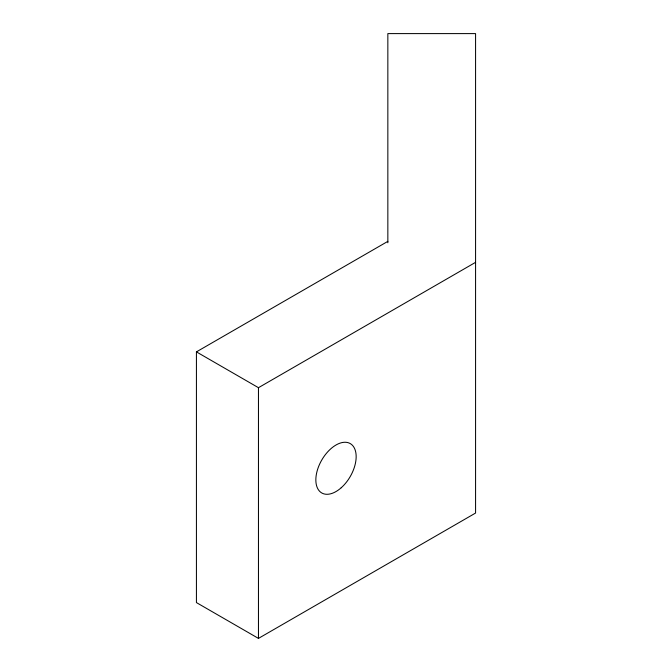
<?xml version="1.0" encoding="UTF-8"?>
<svg xmlns="http://www.w3.org/2000/svg" width="672" height="672" viewBox="0 0 672 672"><rect width="100%" height="100%" fill="white"/><g stroke="black" fill="none" stroke-linecap="round" stroke-linejoin="round"><path stroke-width="1.01" d="M387.845 242.777L387.845 33.6L475.574 33.6L475.574 513.047L258.46 638.4L196.426 602.582L196.426 351.876L387.845 241.366M196.426 351.876L258.46 387.694L475.574 262.34M258.46 387.694L258.46 638.4M341.216 487.754A28.51 16.464 -60 0 0 350.255 443.587A28.51 16.464 -60 0 0 316.529 473.5A28.51 16.464 -60 0 0 341.216 487.754"/></g></svg>
